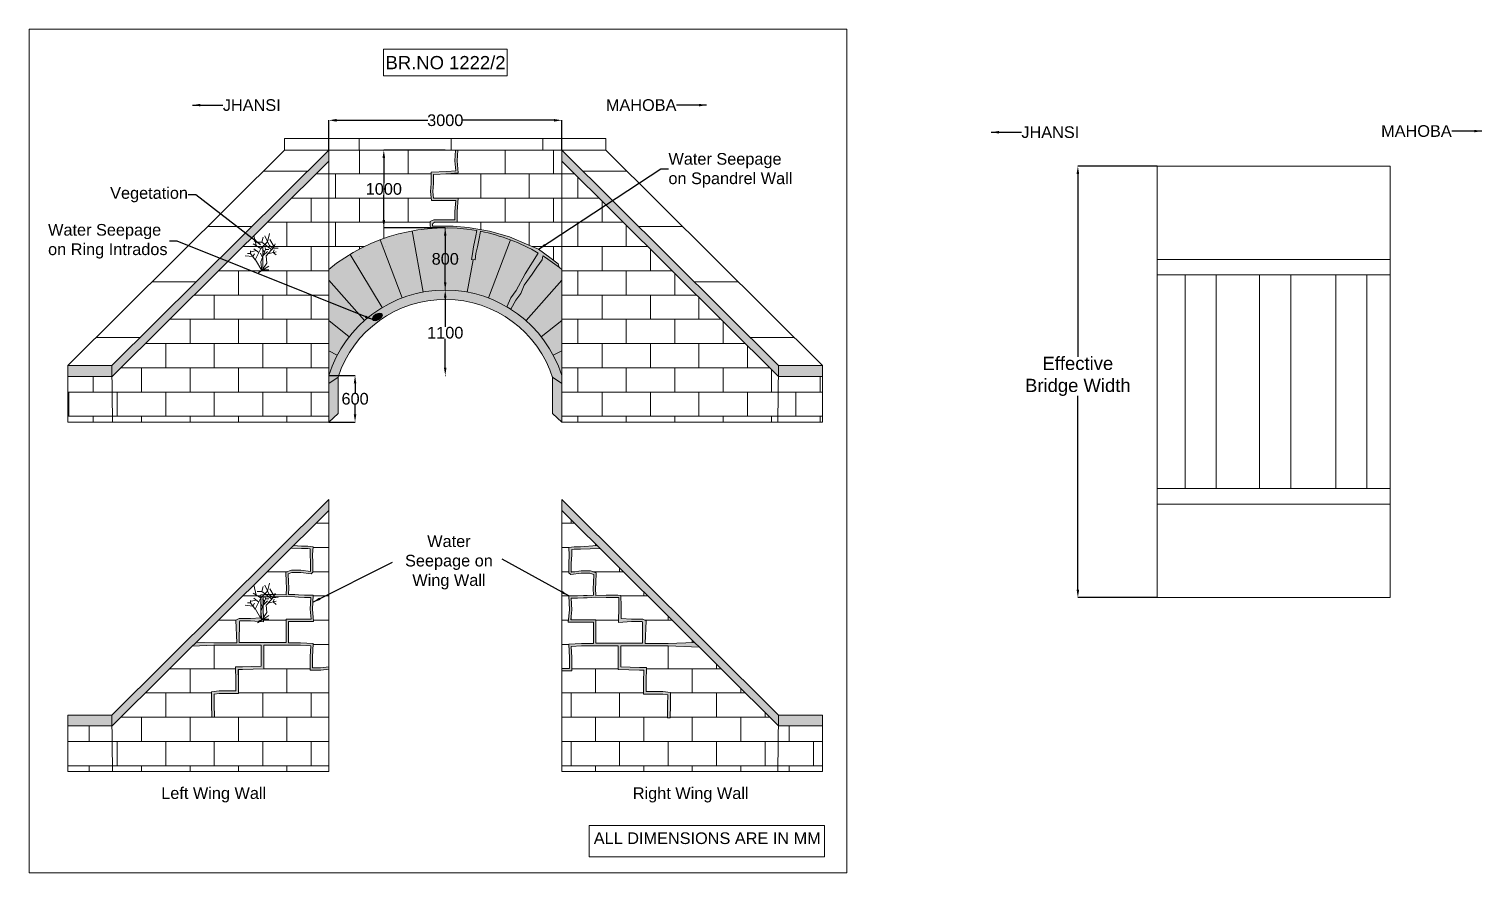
# Model space of a CAD drawing. Header units: millimetres. Extents: x -3349 to 29264, y -588 to 17964.
# Drawn here: x 10560 to 29264, y 6916 to 17775 of the extents above; entities that cross this region are included whole.
import ezdxf

# ---------------------------------------------------------------- set-up
doc = ezdxf.new("R2010")
doc.units = ezdxf.units.MM
doc.header["$MEASUREMENT"] = 0
doc.styles.get("Standard").update_dxf_attribs({"font": 'arial.ttf'})
doc.dimstyles.new('Copy of ISO-25', dxfattribs={"dimtxt": 150, "dimasz": 100, "dimexe": 1.25, "dimexo": 0.625, "dimtad": 0, "dimtih": 1, "dimtoh": 1, "dimdec": 0, "dimtxsty": 'Standard', "dimcen": 2.5, "dimadec": 0, "dimazin": 0, "dimtfac": 1, "dimtdec": 0, "dimtmove": 0, "dimatfit": 3, "dimfxl": 1, "dimarcsym": 0})
pattern_1 = [(0, (-6485.6, -1376.48), (0, 312), []), (90, (-6485.6, -1376.48), (-312, 312), [312, -312])]
pattern_2 = [(0, (8887.73, 3119.9), (0, 312), []), (90, (8887.73, 3119.9), (-312, 312), [312, -312])]

# ---------------------------------------------------------------- blocks, each defined once
blk = doc.blocks.new('*D1')
at = {"color": 0, "lineweight": -2, "transparency": 16777216}
for p, q in [((14418, 13317), (14758, 13317)), ((14757, 13217), (14757, 13094)), ((14757, 12817), (14757, 12939)), ((14418, 12717), (14758, 12717))]:
    blk.add_line(p, q, dxfattribs=at)
at = {"color": 0, "lineweight": 0, "transparency": 16777216}
for points in [[(14740, 13217), (14773, 13217), (14757, 13317)], [(14740, 12817), (14773, 12817), (14757, 12717)]]:
    blk.add_solid(points, dxfattribs=at)
at = {"layer": 'Defpoints', "color": 0, "lineweight": 0, "transparency": 16777216}
for p in [(14418, 13317), (14418, 12717), (14757, 12717)]:
    blk.add_point(p, dxfattribs=at)
at = {"color": 0, "lineweight": 0, "transparency": 16777216, "insert": (14757, 13017), "char_height": 150, "attachment_point": 5}
blk.add_mtext('600', dxfattribs=at)
blk = doc.blocks.new('*D2')
at = {"color": 0, "lineweight": -2, "transparency": 16777216}
for p, q in [((15917, 14417), (15916, 14417)), ((15918, 14317), (15918, 13944)), ((15918, 13417), (15918, 13789)), ((15918, 13317), (15919, 13317))]:
    blk.add_line(p, q, dxfattribs=at)
at = {"color": 0, "lineweight": 0, "transparency": 16777216}
for points in [[(15901, 14317), (15934, 14317), (15918, 14417)], [(15901, 13417), (15934, 13417), (15918, 13317)]]:
    blk.add_solid(points, dxfattribs=at)
at = {"layer": 'Defpoints', "color": 0, "lineweight": 0, "transparency": 16777216}
for p in [(15918, 14417), (15918, 13317), (15918, 13317)]:
    blk.add_point(p, dxfattribs=at)
at = {"color": 0, "lineweight": 0, "transparency": 16777216, "insert": (15918, 13867), "char_height": 150, "attachment_point": 5}
blk.add_mtext('1100', dxfattribs=at)
blk = doc.blocks.new('*D3')
at = {"color": 0, "lineweight": -2, "transparency": 16777216}
for p, q in [((15918, 15217), (15919, 15217)), ((15918, 15117), (15918, 14894)), ((15918, 14517), (15918, 14739)), ((15918, 14417), (15919, 14417))]:
    blk.add_line(p, q, dxfattribs=at)
at = {"color": 0, "lineweight": 0, "transparency": 16777216}
for points in [[(15901, 15117), (15934, 15117), (15918, 15217)], [(15901, 14517), (15934, 14517), (15918, 14417)]]:
    blk.add_solid(points, dxfattribs=at)
at = {"layer": 'Defpoints', "color": 0, "lineweight": 0, "transparency": 16777216}
for p in [(15918, 15217), (15918, 15217), (15918, 14417)]:
    blk.add_point(p, dxfattribs=at)
at = {"color": 0, "lineweight": 0, "transparency": 16777216, "insert": (15918, 14817), "char_height": 150, "attachment_point": 5}
blk.add_mtext('800', dxfattribs=at)
blk = doc.blocks.new('*D4')
at = {"color": 0, "lineweight": -2, "transparency": 16777216}
for p, q in [((15917, 16217), (15126, 16217)), ((15127, 16117), (15127, 15794)), ((15127, 15317), (15127, 15639)), ((15917, 15217), (15126, 15217))]:
    blk.add_line(p, q, dxfattribs=at)
at = {"color": 0, "lineweight": 0, "transparency": 16777216}
for points in [[(15110, 16117), (15143, 16117), (15127, 16217)], [(15110, 15317), (15143, 15317), (15127, 15217)]]:
    blk.add_solid(points, dxfattribs=at)
at = {"layer": 'Defpoints', "color": 0, "lineweight": 0, "transparency": 16777216}
for p in [(15127, 16217), (15918, 16217), (15918, 15217)]:
    blk.add_point(p, dxfattribs=at)
at = {"color": 0, "lineweight": 0, "transparency": 16777216, "insert": (15127, 15717), "char_height": 150, "attachment_point": 5}
blk.add_mtext('1000', dxfattribs=at)
blk = doc.blocks.new('*D5')
at = {"color": 0, "lineweight": -2, "transparency": 16777216}
for p, q in [((14418, 16217), (14418, 16602)), ((14518, 16601), (15693, 16601)), ((17318, 16601), (16142, 16601)), ((17418, 16217), (17418, 16602))]:
    blk.add_line(p, q, dxfattribs=at)
at = {"color": 0, "lineweight": 0, "transparency": 16777216}
for points in [[(14518, 16618), (14518, 16584), (14418, 16601)], [(17318, 16618), (17318, 16584), (17418, 16601)]]:
    blk.add_solid(points, dxfattribs=at)
at = {"layer": 'Defpoints', "color": 0, "lineweight": 0, "transparency": 16777216}
for p in [(17418, 16601), (14418, 16217), (17418, 16217)]:
    blk.add_point(p, dxfattribs=at)
at = {"color": 0, "lineweight": 0, "transparency": 16777216, "insert": (15918, 16601), "char_height": 150, "attachment_point": 5}
blk.add_mtext('3000', dxfattribs=at)
blk = doc.blocks.new('*D11')
at = {"color": 0, "lineweight": -2, "transparency": 16777216}
for p, q in [((25083, 16011), (24061, 16011)), ((24062, 15911), (24062, 13556)), ((24062, 10561), (24062, 13055)), ((25083, 10461), (24061, 10461))]:
    blk.add_line(p, q, dxfattribs=at)
at = {"color": 0, "lineweight": 0, "transparency": 16777216}
for points in [[(24046, 15911), (24079, 15911), (24062, 16011)], [(24046, 10561), (24079, 10561), (24062, 10461)]]:
    blk.add_solid(points, dxfattribs=at)
at = {"layer": 'Defpoints', "color": 0, "lineweight": 0, "transparency": 16777216}
for p in [(25084, 16011), (24062, 10461), (25084, 10461)]:
    blk.add_point(p, dxfattribs=at)
at = {"color": 0, "lineweight": 0, "transparency": 16777216, "insert": (24062, 13306), "char_height": 150, "attachment_point": 5}
blk.add_mtext('{\\H1.13333x;Effective\\PBridge Width }', dxfattribs=at)

msp = doc.modelspace()

# ---------------------------------------------------------------- hatches: boundary and pattern name
at = {"lineweight": 0, "true_color": 0x3c3d33}
h = msp.add_hatch(dxfattribs=at)
h.set_pattern_fill('AR-B816', color=250, scale=74)
h.set_pattern_definition([(0, (8887.7, 3119.9), (0, 592), []), (90, (8887.7, 3119.9), (-592, 592), [592, -592])])
h.paths.add_polyline_path([(17985.3, 16366.6), (13850.1, 16366.6), (13850.1, 16216.6), (17985.3, 16216.6)])
at = {"lineweight": 0, "true_color": 0x939598}
h = msp.add_hatch(color=252, dxfattribs=at)
h.dxf.hatch_style = 1
h.paths.add_polyline_path([(14417.7, 16075.6), (14417.7, 16216.6), (11626.4, 13444.1), (11627.9, 13304.7)])
h.paths.add_polyline_path([(11626.4, 13444.1), (11058.8, 13444.1), (11058.8, 13304.7), (11627.9, 13304.7)])
h.paths.add_polyline_path([(17417.7, 16216.6), (17417.7, 16075.6), (20207.4, 13304.7), (20209, 13444.1)])
h.paths.add_polyline_path([(20776.6, 13444.1), (20209, 13444.1), (20207.4, 13304.7), (20776.6, 13304.7)])
h.paths.add_polyline_path([(14527.1, 13578.6), (14417.7, 13636.4), (14417.7, 13316.6, -0.0452271)])
h.paths.add_polyline_path([(14681.9, 13816.6), (14417.7, 14024.6), (14417.7, 13636.4), (14527.1, 13578.6, -0.0452271)])
h.paths.add_polyline_path([(14417.7, 14543.3), (14417.7, 14024.6), (14681.9, 13816.6, -0.0452271), (14876.9, 14023)])
h.paths.add_polyline_path([(14693, 14876.1, 0.035518), (14417.7, 14682.3), (14417.7, 14543.3), (14876.9, 14023, -0.0452271), (15105.9, 14190.9)])
h.paths.add_polyline_path([(15078.3, 15063.2, 0.0452271), (14693, 14876.1), (15105.9, 14190.9, -0.0452271), (15361.3, 14314.9)])
h.paths.add_polyline_path([(15491.1, 15177.9, 0.0452271), (15078.3, 15063.2), (15361.3, 14314.9, -0.0452271), (15634.9, 14390.9)])
h.paths.add_polyline_path([(15917.7, 15216.6, 0.0452271), (15491.1, 15177.9), (15634.9, 14390.9, -0.0452271), (15917.7, 14416.6)])
h.paths.add_polyline_path([(17417.7, 14024.6), (17417.7, 14543.3), (16958.4, 14023, -0.0452271), (17153.5, 13816.6)])
h.paths.add_polyline_path([(17417.7, 14024.6), (17153.5, 13816.6, -0.0452271), (17308.2, 13578.6), (17417.7, 13636.4)])
h.paths.add_polyline_path([(17417.7, 13636.4), (17308.2, 13578.6, -0.0452271), (17417.7, 13316.6)])
edge = h.paths.add_edge_path()
edge.add_line((17175.9, 14855.5), (17165, 14805.2))
edge.add_line((17165, 14805.2), (16935.7, 14477.5))
edge.add_line((16935.7, 14477.5), (16890.6, 14372.2))
edge.add_line((16890.6, 14372.2), (16826, 14284.7))
edge.add_line((16826, 14284.7), (16761.7, 14170.9))
edge.add_arc((15917.7, 12843.8), 1572.7, 48.56704, 57.54417, ccw=False)
edge.add_line((16958.4, 14023), (17417.7, 14543.3))
edge.add_line((17417.7, 14543.3), (17417.7, 14682.3))
edge.add_arc((15917.7, 12843.8), 2372.7, 50.78857, 57.97489)
edge = h.paths.add_edge_path()
edge.add_line((16712.1, 14201.2), (16760.5, 14315.3))
edge.add_line((16760.5, 14315.3), (16829.4, 14412.1))
edge.add_line((16829.4, 14412.1), (16947.6, 14623.4))
edge.add_line((16947.6, 14623.4), (17114.2, 14892.8))
edge.add_arc((15917.7, 12843.8), 2372.7, 59.71501, 69.28352)
edge.add_line((16757, 15063.2), (16474, 14314.9))
edge.add_arc((15917.7, 12843.8), 1572.7, 59.65874, 69.28352, ccw=False)
edge = h.paths.add_edge_path()
edge.add_line((16276.6, 14807.6), (16257.4, 14810.2))
edge.add_line((16257.4, 14810.2), (16280, 14974.9))
edge.add_line((16280, 14974.9), (16313.2, 15113.8))
edge.add_line((16313.2, 15113.8), (16324.2, 15181.5))
edge.add_arc((15917.7, 12843.8), 2372.7, 80.13399, 90)
edge.add_line((15917.7, 15216.6), (15917.7, 14416.6))
edge.add_arc((15917.7, 12843.8), 1572.7, 79.64176, 90, ccw=False)
edge.add_line((16200.5, 14390.9), (16276.6, 14807.6))
edge = h.paths.add_edge_path()
edge.add_line((16372.6, 15172.5), (16367.9, 15148.5))
edge.add_line((16367.9, 15148.5), (16333.5, 14974.2))
edge.add_line((16333.5, 14974.2), (16312.6, 14885.3))
edge.add_line((16312.6, 14885.3), (16301.5, 14804.2))
edge.add_line((16301.5, 14804.2), (16276.6, 14807.6))
edge.add_line((16276.6, 14807.6), (16200.5, 14390.9))
edge.add_arc((15917.7, 12843.8), 1572.7, 69.28352, 79.64176, ccw=False)
edge.add_line((16474, 14314.9), (16757, 15063.2))
edge.add_arc((15917.7, 12843.8), 2372.7, 69.28352, 78.94655)
at = {"lineweight": 0, "true_color": 0x3c3d33}
h = msp.add_hatch(dxfattribs=at)
h.set_pattern_fill('ANSI31', color=250, scale=5700, angle=135)
h.set_pattern_definition([(180, (8887.7, 3119.9), (-6e-14, -712.5), [])])
h.paths.add_polyline_path([(14417.7, 16216.6), (13850.1, 16216.6), (11058.8, 13444.1), (11626.4, 13444.1)])
h.paths.add_polyline_path([(17985.3, 16216.6), (17417.7, 16216.6), (20209, 13444.1), (20776.6, 13444.1)])
h = msp.add_hatch(dxfattribs=at)
h.set_pattern_fill('AR-B816', color=250, scale=39)
h.set_pattern_definition(pattern_2)
h.paths.add_polyline_path([(14417.7, 16075.6), (11627.9, 13304.7), (11634.6, 12716.6), (14417.7, 12716.6), (14417.7, 13316.6)])
h.paths.add_polyline_path([(17417.7, 13316.6), (17417.7, 12716.6), (20200.7, 12716.6), (20207.4, 13304.7), (17417.7, 16075.6)])
edge = h.paths.add_edge_path()
edge.add_line((15728.1, 15209), (15723.5, 15261.5))
edge.add_line((15723.5, 15261.5), (15723.5, 15299.9))
edge.add_line((15723.5, 15299.9), (15771.7, 15321.1))
edge.add_line((15771.7, 15321.1), (16043.1, 15321.1))
edge.add_line((16043.1, 15321.1), (16043.1, 15427.3))
edge.add_line((16043.1, 15427.3), (16052.7, 15570.6))
edge.add_line((16052.7, 15570.6), (15739.8, 15570.5))
edge.add_line((15739.8, 15570.5), (15728.7, 15685.2))
edge.add_line((15728.7, 15685.2), (15737.3, 15787.3))
edge.add_line((15737.3, 15787.3), (15736.9, 15931.7))
edge.add_line((15736.9, 15931.7), (15940.4, 15942.9))
edge.add_line((15940.4, 15942.9), (16053.5, 15952.5))
edge.add_line((16053.5, 15952.5), (16042.5, 16079.9))
edge.add_line((16042.5, 16079.9), (16051.9, 16216.6))
edge.add_line((16051.9, 16216.6), (14417.7, 16216.6))
edge.add_line((14417.7, 16216.6), (14417.7, 14682.3))
edge.add_arc((15917.7, 12843.8), 2372.7, 94.58226, 129.21143, ccw=False)
edge = h.paths.add_edge_path()
edge.add_line((17371.6, 14755.4), (17384.8, 14708.6))
edge.add_arc((15917.7, 12843.8), 2372.7, 50.78857, 51.80683, ccw=False)
edge.add_line((17417.7, 14682.3), (17417.7, 16216.6))
edge.add_line((17417.7, 16216.6), (16081.9, 16216.6))
edge.add_line((16081.9, 16216.6), (16072.5, 16080.2))
edge.add_line((16072.5, 16080.2), (16086, 15925.2))
edge.add_line((16086, 15925.2), (15942.5, 15913))
edge.add_line((15942.5, 15913), (15767, 15903.3))
edge.add_line((15767, 15903.3), (15767.3, 15786))
edge.add_line((15767.3, 15786), (15758.8, 15685.4))
edge.add_line((15758.8, 15685.4), (15767, 15600.6))
edge.add_line((15767, 15600.6), (16084.8, 15600.6))
edge.add_line((16084.8, 15600.6), (16073.1, 15426.3))
edge.add_line((16073.1, 15426.3), (16073.1, 15291.1))
edge.add_line((16073.1, 15291.1), (15778, 15291.1))
edge.add_line((15778, 15291.1), (15757.3, 15271.6))
edge.add_line((15757.3, 15271.6), (15753.5, 15262.8))
edge.add_line((15753.5, 15262.8), (15755.7, 15237.4))
edge.add_line((15755.7, 15237.4), (16021, 15237.4))
edge.add_line((16021, 15237.4), (16212.1, 15222))
edge.add_line((16212.1, 15222), (16487.6, 15176))
edge.add_line((16487.6, 15176), (16745.6, 15102.2))
edge.add_line((16745.6, 15102.2), (17120.3, 14941.3))
edge.add_line((17120.3, 14941.3), (17264.1, 14836.3))
edge.add_line((17264.1, 14836.3), (17371.6, 14755.4))
at = {"lineweight": 0, "true_color": 0x105689}
h = msp.add_hatch(color=146, dxfattribs=at)
h.dxf.hatch_style = 1
h.paths.add_polyline_path([(16084.8, 15600.6), (15878.1, 15600.6), (15767, 15600.6), (15758.8, 15685.4), (15767.3, 15786), (15767, 15903.3), (15942.5, 15913), (16086, 15925.2), (16072.5, 16080.2), (16081.9, 16216.6), (16051.9, 16216.6), (16042.5, 16079.9), (16053.5, 15952.5), (15940.4, 15942.9), (15736.9, 15931.7), (15737.3, 15787.3), (15728.7, 15685.2), (15739.8, 15570.5), (15878.1, 15570.6), (16052.7, 15570.6), (16043.1, 15427.3), (16043.1, 15321.1), (15771.7, 15321.1), (15723.5, 15299.9), (15723.5, 15261.5), (15728.1, 15209, -0.0631261), (16324.2, 15181.5), (16313.2, 15113.8), (16280, 14974.9), (16267.2, 14881.7), (16257.4, 14810.2), (16301.5, 14804.2), (16312.6, 14885.3), (16333.5, 14974.2), (16354, 15078.3), (16367.9, 15148.5), (16372.6, 15172.5, -0.0841109), (17114.2, 14892.8), (16947.6, 14623.4), (16829.4, 14412.1), (16760.5, 14315.3), (16712.1, 14201.2, -0.0092268), (16761.7, 14170.9), (16826, 14284.7), (16890.6, 14372.2), (16935.7, 14477.5), (17037.5, 14623.1), (17098.8, 14710.6), (17165, 14805.2), (17175.9, 14855.5, -0.0269197), (17384.8, 14708.6), (17371.6, 14755.4), (17264.1, 14836.3), (17120.3, 14941.3), (16964.6, 15008.2), (16745.6, 15102.2), (16487.6, 15176), (16212.1, 15222), (16021, 15237.4), (15755.7, 15237.4), (15753.5, 15262.8), (15757.3, 15271.6), (15778, 15291.1), (16073.1, 15291.1), (16073.1, 15426.3)])
at = {"lineweight": 0, "true_color": 0x000000}
h = msp.add_hatch(color=18, dxfattribs=at)
h.dxf.hatch_style = 1
h.paths.add_polyline_path([(17297.7, 13297.7), (17417.7, 13216.3), (17417.7, 13316.6, 0.7333333), (14417.7, 13316.6), (14417.7, 13216.3), (14537.7, 13297.7, -0.7237948)])
at = {"lineweight": 0, "true_color": 0xadddf7}
h = msp.add_hatch(color=141, dxfattribs=at)
h.dxf.hatch_style = 1
edge = h.paths.add_edge_path()
edge.add_ellipse((15044.5, 14070.9), major_axis=(-61.7, -35), ratio=0.5406596, start_angle=0, end_angle=360)
at = {"lineweight": 0, "true_color": 0x3c3d33}
h = msp.add_hatch(dxfattribs=at)
h.set_pattern_fill('AR-B816', color=250, scale=39)
h.set_pattern_definition(pattern_2)
h.paths.add_polyline_path([(11627.9, 13304.7), (11058.8, 13304.7), (11058.8, 12716.6), (11634.6, 12716.6)])
h.paths.add_polyline_path([(20776.6, 13304.7), (20207.4, 13304.7), (20200.7, 12716.6), (20776.6, 12716.6)])
at = {"lineweight": 0}
h = msp.add_hatch(color=256, dxfattribs=at)
h.dxf.hatch_style = 1
h.set_gradient(color1=(147, 149, 152), color2=(0, 0, 0), name='INVSPHERICAL')
h.paths.add_polyline_path([(14537.7, 13297.7), (14417.7, 13216.3), (14417.7, 12716.6), (14537.7, 12826.7)])
h = msp.add_hatch(color=256, dxfattribs=at)
h.dxf.hatch_style = 1
h.set_gradient(color1=(147, 149, 152), color2=(0, 0, 0), name='INVSPHERICAL')
h.paths.add_polyline_path([(17417.7, 13216.3), (17297.7, 13297.7), (17297.7, 12826.7), (17417.7, 12716.6)])
at = {"lineweight": 0, "true_color": 0x939598}
h = msp.add_hatch(color=252, dxfattribs=at)
h.dxf.hatch_style = 1
h.paths.add_polyline_path([(11626.4, 8947.7), (11058.8, 8947.7), (11058.8, 8808.4), (11627.9, 8808.4)])
h.paths.add_polyline_path([(14417.7, 11579.2), (14417.7, 11720.2), (11626.4, 8947.7), (11627.9, 8808.4)])
h = msp.add_hatch(color=252, dxfattribs=at)
h.dxf.hatch_style = 1
h.paths.add_polyline_path([(17417.7, 11720.2), (17417.7, 11579.2), (20207.4, 8808.4), (20209, 8947.7)])
h.paths.add_polyline_path([(20776.6, 8947.7), (20209, 8947.7), (20207.4, 8808.4), (20776.6, 8808.4)])
at = {"lineweight": 0, "true_color": 0x3c3d33}
h = msp.add_hatch(dxfattribs=at)
h.set_pattern_fill('AR-B816', color=250, scale=39)
h.set_pattern_definition([(0, (8887.73, -1376.48), (0, 312), []), (90, (8887.73, -1376.48), (-312, 312), [312, -312])])
h.paths.add_polyline_path([(14312.3, 9553.8), (14417.7, 9569.3), (14417.7, 11579.2), (13965, 11129.7), (14069.1, 11121.3), (14150.3, 11121.3), (14217.1, 11114.3), (14210.7, 11015.3), (14215.1, 10907.8), (14215.1, 10787.7), (14193.4, 10763.3), (14057.8, 10781.3), (13944.8, 10781.3), (13896.9, 10764.2), (13904.2, 10584.1), (13899.9, 10501.1), (14106.8, 10490.5), (14218.3, 10490.5), (14209.1, 10309.8), (14223.7, 10153), (13899, 10153), (13898.8, 9876.8), (14055.8, 9876.8), (14217.8, 9867.6), (14209.2, 9694.7), (14207.6, 9553.8)])
h.paths.add_polyline_path([(12711.7, 9884.8), (12940.3, 9876.4), (13235.5, 9876.4), (13223.4, 10168.3), (13265.2, 10192), (13408.7, 10192), (13543.8, 10200.4), (13543.8, 10358.7), (13545.7, 10493.6), (13585, 10499.2), (13736.6, 10499.2), (13869.6, 10496.2), (13874.1, 10584.3), (13866, 10785), (13939.6, 10811.3), (14059.8, 10811.3), (14181.6, 10795.1), (14185.1, 10799.1), (14185.1, 10907.2), (14180.6, 11018.2), (14179.6, 11086.2), (14150.3, 11091.3), (14067.9, 11091.3), (13931.8, 11096.7)])
h.paths.add_polyline_path([(13266.8, 9882.2), (13868.8, 9881.9), (13869, 10183), (14190.8, 10183), (14179.1, 10309.2), (14186.7, 10460.5), (14106, 10460.5), (13868.4, 10472.7), (13868.4, 10472.7), (13736.3, 10469.2), (13587.1, 10469.2), (13575.3, 10467.6), (13573.8, 10358.5), (13577.4, 10147.6), (13409.7, 10162), (13273.1, 10162), (13267, 10151.2)])
h.paths.add_polyline_path([(13581.5, 9847), (13581.5, 9542.4), (13309.5, 9534.6), (13252.9, 9534.6), (13257.9, 9388.6), (13255.3, 9223.9), (13008.5, 9223.9), (12943.7, 9215.4), (12946.6, 8920.1), (12911.7, 8920.1), (12908.4, 9246.1), (13006.2, 9258.9), (13220.9, 9258.9), (13222.9, 9388.2), (13216.7, 9569.6), (13309, 9569.6), (13546.5, 9576.5), (13546.5, 9847.1), (13266.8, 9847.2), (13266.8, 9846.4), (12939.7, 9846.4), (12662.5, 9835.9), (11627.9, 8808.4), (11634.6, 8220.2), (14417.7, 8220.2), (14417.7, 9539), (14314.5, 9523.8), (14177.2, 9523.8), (14179.2, 9695.6), (14186.4, 9839.4), (14054.9, 9846.8), (13868.8, 9846.8), (13868.8, 9846.9)])
h = msp.add_hatch(dxfattribs=at)
h.set_pattern_fill('AR-B816', color=250, scale=39)
h.set_pattern_definition(pattern_1)
h.paths.add_polyline_path([(17417.7, 8220.2), (20200.7, 8220.2), (20207.4, 8808.4), (19186.4, 9822.4), (18786.3, 9837.6), (18648.6, 9837.6), (18459.2, 9837.6), (18179.5, 9838.2), (18179.5, 9648.1), (18179.5, 9567.6), (18417.1, 9560.7), (18509.3, 9560.7), (18503.2, 9379.4), (18505.2, 9250), (18719.9, 9250), (18817.7, 9237.2), (18816.1, 9077.3), (18814.4, 8911.2), (18779.4, 8911.2), (18781.1, 9077.7), (18782.4, 9206.6), (18717.6, 9215), (18470.7, 9215), (18468.2, 9379.7), (18473.1, 9525.7), (18416.6, 9525.7), (18144.5, 9533.6), (18144.5, 9648.1), (18144.5, 9838.2), (17857.2, 9838), (17857.2, 9837.9), (17671.1, 9837.9), (17539.7, 9830.5), (17546.9, 9686.7), (17548.8, 9515), (17417.7, 9515)])
h.paths.add_polyline_path([(17670.3, 9867.9), (17827.2, 9867.9), (17827.1, 9985.8), (17827.1, 10144.2), (17676.5, 10144.2), (17502.3, 10144.2), (17516.9, 10301), (17507.8, 10481.6), (17619.3, 10481.6), (17697.4, 10485.7), (17744.6, 10488.1), (17826.2, 10492.3), (17821.9, 10575.3), (17825, 10652.3), (17829.2, 10755.3), (17781.2, 10772.5), (17668.3, 10772.5), (17532.7, 10754.4), (17511, 10778.8), (17511, 10824.9), (17511, 10899), (17515.3, 11006.4), (17509, 11105.4), (17575.8, 11112.4), (17657, 11112.4), (17870.3, 11129.7), (17417.7, 11579.2), (17417.7, 9545), (17518.5, 9545), (17516.9, 9685.8), (17508.2, 9858.8)])
h.paths.add_polyline_path([(18490.5, 9867.6), (18648.6, 9867.6), (18785.8, 9867.6), (19128.3, 9880.2), (17907.9, 11092.3), (17658.2, 11082.4), (17575.8, 11082.4), (17546.5, 11077.4), (17545.4, 11009.3), (17541, 10898.4), (17541, 10824.9), (17541, 10790.2), (17544.5, 10786.3), (17666.3, 10802.5), (17786.5, 10802.5), (17860, 10776.1), (17855, 10651.1), (17851.9, 10575.5), (17856.5, 10487.3), (17989.4, 10490.4), (18141.1, 10490.4), (18180.3, 10484.8), (18182.2, 10349.9), (18182.2, 10191.5), (18317.3, 10183.2), (18460.8, 10183.2), (18502.6, 10159.4)])
h.paths.add_polyline_path([(18148.7, 10138.8), (18152.2, 10349.7), (18150.7, 10458.7), (18138.9, 10460.4), (17989.8, 10460.4), (17856.8, 10463.8), (17746.1, 10458.1), (17699, 10455.7), (17620, 10451.6), (17539.3, 10451.6), (17547, 10300.3), (17535.3, 10174.2), (17676.5, 10174.2), (17857, 10174.2), (17857.1, 9985.8), (17857.2, 9873), (18459.2, 9873.4), (18459.1, 10142.4), (18452.9, 10153.2), (18316.4, 10153.2)])
at = {"lineweight": 0, "true_color": 0x105689}
h = msp.add_hatch(color=146, dxfattribs=at)
h.dxf.hatch_style = 1
h.paths.add_polyline_path([(13235.5, 9876.4), (13077.4, 9876.4), (12940.3, 9876.4), (12711.7, 9884.8), (12662.5, 9835.9), (12939.7, 9846.4), (13077.4, 9846.4), (13266.8, 9846.4), (13546.5, 9847.1), (13546.5, 9656.9), (13546.5, 9576.5), (13309, 9569.6), (13216.7, 9569.6), (13222.9, 9388.2), (13220.9, 9258.9), (13006.2, 9258.9), (12908.4, 9246.1), (12910, 9086.2), (12911.7, 8920.1), (12946.7, 8920.1), (12945, 9086.5), (12943.7, 9215.4), (13008.5, 9223.9), (13255.3, 9223.9), (13257.9, 9388.6), (13252.9, 9534.6), (13309.5, 9534.6), (13581.5, 9542.4), (13581.5, 9656.9), (13581.5, 9847), (13868.8, 9846.9), (14054.9, 9846.8), (14186.4, 9839.4), (14179.2, 9695.6), (14177.2, 9523.8), (14314.5, 9523.8), (14417.7, 9539), (14417.7, 9569.3), (14312.3, 9553.8), (14207.6, 9553.8), (14209.2, 9694.7), (14217.8, 9867.6), (14055.8, 9876.8), (13898.8, 9876.8), (13898.9, 9994.7), (13899, 10153), (14049.5, 10153), (14223.7, 10153), (14209.1, 10309.8), (14218.3, 10490.5), (14106.8, 10490.5), (14028.6, 10494.5), (13981.4, 10496.9), (13899.9, 10501.1), (13904.2, 10584.1), (13901.1, 10661.2), (13896.9, 10764.2), (13944.8, 10781.3), (14057.8, 10781.3), (14193.4, 10763.3), (14215.1, 10787.7), (14215.1, 10833.7), (14215.1, 10907.8), (14210.7, 11015.3), (14217.1, 11114.3), (14150.3, 11121.3), (14069.1, 11121.3), (13965, 11129.7), (13931.8, 11096.7), (14067.9, 11091.3), (14150.3, 11091.3), (14179.6, 11086.2), (14180.6, 11018.2), (14185.1, 10907.2), (14185.1, 10833.7), (14185.1, 10794.6), (14059.8, 10811.3), (13939.6, 10811.3), (13866, 10785), (13871.1, 10659.9), (13874.1, 10584.3), (13869.6, 10496.2), (13736.6, 10499.2), (13585, 10499.2), (13545.7, 10493.6), (13543.8, 10358.7), (13543.8, 10200.4), (13408.7, 10192), (13265.2, 10192), (13223.4, 10168.3)])
h.paths.add_polyline_path([(13266.8, 9882.2), (13267, 10151.2), (13273.1, 10162), (13409.7, 10162), (13577.4, 10147.6), (13573.8, 10358.5), (13575.3, 10467.6), (13587.1, 10469.2), (13736.3, 10469.2), (13869.2, 10472.7), (13979.9, 10467), (14027.1, 10464.6), (14106, 10460.5), (14186.7, 10460.5), (14179.1, 10309.2), (14190.8, 10183), (14049.5, 10183), (13869, 10183), (13868.9, 9994.7), (13868.8, 9881.9)], flags=16)
h = msp.add_hatch(color=146, dxfattribs=at)
h.dxf.hatch_style = 1
h.paths.add_polyline_path([(17658.2, 11082.4), (17907.9, 11092.3), (17870.3, 11129.7), (17657, 11112.4), (17575.8, 11112.4), (17509, 11105.4), (17515.3, 11006.4), (17511, 10899), (17511, 10824.9), (17511, 10778.8), (17532.7, 10754.4), (17668.3, 10772.5), (17781.2, 10772.5), (17829.2, 10755.3), (17825, 10652.3), (17821.9, 10575.3), (17826.2, 10492.3), (17744.6, 10488.1), (17697.4, 10485.7), (17619.3, 10481.6), (17507.8, 10481.6), (17516.9, 10301), (17502.3, 10144.2), (17676.5, 10144.2), (17827.1, 10144.2), (17827.1, 9985.8), (17827.2, 9867.9), (17670.3, 9867.9), (17508.2, 9858.8), (17516.9, 9685.8), (17518.5, 9545), (17417.7, 9545), (17417.7, 9515), (17548.8, 9515), (17546.9, 9686.7), (17539.7, 9830.5), (17671.1, 9837.9), (17857.2, 9837.9), (17857.2, 9838), (18144.5, 9838.2), (18144.5, 9648.1), (18144.5, 9533.6), (18416.6, 9525.7), (18473.1, 9525.7), (18468.2, 9379.7), (18470.7, 9215), (18717.6, 9215), (18782.4, 9206.6), (18781.1, 9077.7), (18779.4, 8911.2), (18814.4, 8911.2), (18816.1, 9077.3), (18817.7, 9237.2), (18719.9, 9250), (18505.2, 9250), (18503.2, 9379.4), (18509.3, 9560.7), (18417.1, 9560.7), (18179.5, 9567.6), (18179.5, 9648.1), (18179.5, 9838.2), (18459.2, 9837.6), (18648.6, 9837.6), (18786.3, 9837.6), (19186.4, 9822.4), (19128.3, 9880.2), (18785.8, 9867.6), (18648.6, 9867.6), (18490.5, 9867.6), (18502.6, 10159.4), (18460.8, 10183.2), (18317.3, 10183.2), (18182.2, 10191.5), (18182.2, 10349.9), (18180.3, 10484.8), (18141.1, 10490.4), (17989.4, 10490.4), (17856.5, 10487.3), (17851.9, 10575.5), (17855, 10651.1), (17860, 10776.1), (17786.5, 10802.5), (17666.3, 10802.5), (17544.5, 10786.3), (17541, 10790.2), (17541, 10824.9), (17541, 10898.4), (17545.4, 11009.3), (17546.5, 11077.4), (17575.8, 11082.4)])
h.paths.add_polyline_path([(17699, 10455.7), (17746.1, 10458.1), (17856.8, 10463.8), (17989.8, 10460.4), (18138.9, 10460.4), (18150.7, 10458.7), (18152.2, 10349.7), (18148.7, 10138.8), (18316.4, 10153.2), (18452.9, 10153.2), (18459.1, 10142.4), (18459.2, 9873.4), (17857.2, 9873), (17857.1, 9985.8), (17857, 10174.2), (17676.5, 10174.2), (17535.3, 10174.2), (17547, 10300.3), (17539.3, 10451.6), (17620, 10451.6)], flags=16)
at = {"lineweight": 0, "true_color": 0x3c3d33}
h = msp.add_hatch(dxfattribs=at)
h.set_pattern_fill('AR-B816', color=250, scale=39)
h.set_pattern_definition([(0, (-4891.2, -1376.48), (0, 312), []), (90, (-4891.2, -1376.48), (-312, 312), [312, -312])])
h.paths.add_polyline_path([(11627.9, 8808.4), (11058.8, 8808.4), (11058.8, 8220.2), (11634.6, 8220.2)])
h = msp.add_hatch(dxfattribs=at)
h.set_pattern_fill('AR-B816', color=250, scale=39)
h.set_pattern_definition(pattern_1)
h.paths.add_polyline_path([(20200.7, 8220.2), (20776.6, 8220.2), (20776.6, 8808.4), (20207.4, 8808.4)])

# ---------------------------------------------------------------- linework, layer by layer
at = {"lineweight": 0}
for p, q in [((17985.3, 16366.6), (13850.1, 16366.6)), ((13850.1, 16216.6), (13850.1, 16366.6)), ((17985.3, 16216.6), (17985.3, 16366.6)), ((13850.1, 16216.6), (11058.8, 13444.1)), ((14417.7, 16216.6), (11626.4, 13444.1)), ((17985.3, 16216.6), (13850.1, 16216.6)), ((14417.7, 13316.6), (14417.7, 16216.6)), ((17417.7, 13316.6), (17417.7, 16216.6)), ((17417.7, 16216.6), (20209, 13444.1)), ((17985.3, 16216.6), (20776.6, 13444.1)), ((14417.7, 16075.6), (11627.9, 13304.7)), ((17417.7, 16075.6), (20207.4, 13304.7)), ((25084.1, 16011.3), (25084.1, 10461.3)), ((25084.1, 16011.3), (28084.1, 16011.3)), ((28084.1, 10461.3), (28084.1, 16011.3)), ((15491.1, 15177.9), (15634.9, 14390.9)), ((15917.7, 15216.6), (15917.7, 14416.6)), ((15078.3, 15063.2), (15361.3, 14314.9)), ((16757, 15063.2), (16474, 14314.9)), ((14693, 14876.1), (15105.9, 14190.9)), ((16276.6, 14807.6), (16200.5, 14390.9)), ((14417.7, 14543.3), (14876.9, 14023)), ((17417.7, 14543.3), (16958.4, 14023)), ((14417.7, 14024.6), (14681.9, 13816.6)), ((17417.7, 14024.6), (17153.5, 13816.6)), ((14417.7, 13636.4), (14527.1, 13578.6)), ((17417.7, 13636.4), (17308.2, 13578.6)), ((11626.4, 13444.1), (11058.8, 13444.1)), ((11058.8, 13444.1), (11058.8, 12716.6)), ((11627.9, 13304.7), (11058.8, 13304.7)), ((11634.6, 12716.6), (11626.4, 13444.1)), ((14417.7, 13316.6), (14417.7, 12716.6)), ((14417.7, 13216.3), (14537.7, 13297.7)), ((14537.7, 13297.7), (14537.7, 12826.7)), ((17297.7, 13297.7), (17297.7, 12826.7)), ((17417.7, 13216.3), (17297.7, 13297.7)), ((17417.7, 13316.6), (17417.7, 12716.6)), ((20200.7, 12716.6), (20209, 13444.1)), ((20207.4, 13304.7), (20776.6, 13304.7)), ((20209, 13444.1), (20776.6, 13444.1)), ((20776.6, 13444.1), (20776.6, 12716.6)), ((14417.7, 12716.6), (14537.7, 12826.7)), ((17417.7, 12716.6), (17297.7, 12826.7)), ((14417.7, 12716.6), (11058.8, 12716.6)), ((17417.7, 12716.6), (20776.6, 12716.6)), ((14417.7, 11720.2), (11626.4, 8947.7)), ((14417.7, 8220.2), (14417.7, 11720.2)), ((14417.7, 8220.2), (14417.7, 11720.2)), ((17417.7, 8220.2), (17417.7, 11720.2)), ((17417.7, 11720.2), (20209, 8947.7)), ((14417.7, 11579.2), (11627.9, 8808.4)), ((17417.7, 11579.2), (20207.4, 8808.4)), ((25084.1, 10461.3), (28084.1, 10461.3)), ((11626.4, 8947.7), (11058.8, 8947.7)), ((11058.8, 8947.7), (11058.8, 8220.2)), ((11627.9, 8808.4), (11058.8, 8808.4)), ((11634.6, 8220.2), (11626.4, 8947.7)), ((12911.7, 8920.1), (12946.7, 8920.1)), ((18814.4, 8911.2), (18779.4, 8911.2)), ((20200.7, 8220.2), (20209, 8947.7)), ((20207.4, 8808.4), (20776.6, 8808.4)), ((20209, 8947.7), (20776.6, 8947.7)), ((20776.6, 8947.7), (20776.6, 8220.2)), ((14417.7, 8220.2), (11058.8, 8220.2)), ((17417.7, 8220.2), (20776.6, 8220.2))]:
    msp.add_line(p, q, dxfattribs=at)
at = {"color": 116, "lineweight": 0, "true_color": 0x136734}
for p, q in [((13541.8, 14952.3), (13444.6, 15010.6)), ((13482.4, 14987.9), (13455.3, 15119.7)), ((13681.6, 14938.5), (13554.7, 15033.8)), ((13654.6, 14987.2), (13597.3, 15114.2)), ((13610.3, 14857.9), (13711.2, 14967.2)), ((13699.3, 14954.3), (13653.7, 14990.1)), ((13713.5, 14973.6), (13660.2, 15067.1)), ((13711.2, 14967.2), (13726.9, 15011.9)), ((13440.5, 14846.4), (13340.8, 14858.2)), ((13408.7, 14887.2), (13370.7, 14887.2)), ((13408.7, 14887.2), (13408.7, 14920.2)), ((13472.3, 14805.7), (13408.7, 14887.2)), ((13485.9, 14923.6), (13418.7, 14909.2)), ((13440.5, 14846.4), (13461.7, 14883.2)), ((13516.1, 14898), (13455.7, 14949.1)), ((13564.4, 14833.6), (13539.7, 14889.2)), ((13544.5, 14779.5), (13603.6, 14940.1)), ((13554.8, 14666.2), (13544.5, 14779.5)), ((13590.1, 14903.3), (13566.6, 14939.1)), ((13574.1, 14859.8), (13629.6, 14912.2)), ((13603.6, 14940.1), (13598.6, 14963.1)), ((13603.6, 14940.1), (13644.6, 14940.1)), ((13633.6, 14883.2), (13742, 14910.4)), ((13699.3, 14954.3), (13768.3, 14956.7)), ((13700.7, 14900), (13716.9, 14934.2)), ((13700.7, 14900), (13740.1, 14867.8)), ((13541.8, 10455.9), (13444.6, 10514.3)), ((13482.4, 10491.6), (13455.3, 10623.4)), ((13681.6, 10442.1), (13554.7, 10537.4)), ((13654.6, 10490.8), (13597.3, 10617.8)), ((13699.3, 10457.9), (13653.7, 10493.7)), ((13713.5, 10477.2), (13660.2, 10570.8)), ((13711.2, 10470.8), (13726.9, 10515.5)), ((13440.5, 10350), (13340.8, 10361.8)), ((13408.7, 10390.8), (13370.7, 10390.8)), ((13408.7, 10390.8), (13408.7, 10423.8)), ((13472.3, 10309.3), (13408.7, 10390.8)), ((13485.9, 10427.2), (13418.7, 10412.8)), ((13440.5, 10350), (13461.7, 10386.8)), ((13516.1, 10401.6), (13455.7, 10452.7)), ((13564.4, 10337.2), (13539.7, 10392.8)), ((13544.5, 10283.1), (13603.6, 10443.8)), ((13590.1, 10406.9), (13566.6, 10442.8)), ((13574.1, 10363.4), (13629.6, 10415.8)), ((13603.6, 10443.8), (13598.6, 10466.7)), ((13603.6, 10443.8), (13644.6, 10443.8)), ((13610.3, 10361.5), (13711.2, 10470.8)), ((13633.6, 10386.8), (13742, 10414)), ((13699.3, 10457.9), (13768.3, 10460.4)), ((13700.7, 10403.6), (13716.9, 10437.8)), ((13700.7, 10403.6), (13740.1, 10371.4)), ((13554.8, 10169.8), (13544.5, 10283.1))]:
    msp.add_line(p, q, dxfattribs=at)
at = {"color": 244, "lineweight": 0, "true_color": 0x991b1e}
for p, q in [((25084.1, 14811.3), (28084.1, 14811.3)), ((25084.1, 14611.3), (28084.1, 14611.3)), ((25084.1, 11861.3), (28084.1, 11861.3)), ((25084.1, 11661.3), (28084.1, 11661.3))]:
    msp.add_line(p, q, dxfattribs=at)
at = {"color": 252, "lineweight": 0, "true_color": 0x939598}
for p, q in [((25442.7, 14611.3), (25442.7, 11861.3)), ((25842.7, 14611.3), (25842.7, 11861.3)), ((26402.2, 14611.3), (26402.2, 11861.3)), ((26802.2, 14611.3), (26802.2, 11861.3)), ((27383.4, 14611.3), (27383.4, 11861.3)), ((27783.4, 14611.3), (27783.4, 11861.3))]:
    msp.add_line(p, q, dxfattribs=at)
at = {"lineweight": 0}
for points in [[(21087.6, 17775), (10559.8, 17775), (10559.8, 6916.2), (21087.6, 6916.2)], [(15121.2, 17518.5), (16714.1, 17518.5), (16714.1, 17172.7), (15121.2, 17172.7)], [(16074.6, 17325.8), (16074.6, 17325.8)], [(17770.2, 7526.5), (20800.9, 7526.5), (20800.9, 7121.8), (17770.2, 7121.8)]]:
    msp.add_lwpolyline(points, close=True, dxfattribs=at)
for points in [[(16051.9, 16216.6), (16042.5, 16079.9), (16053.5, 15952.5), (15940.4, 15942.9), (15736.9, 15931.7), (15737.3, 15787.3), (15728.7, 15685.2), (15739.8, 15570.5), (15878.1, 15570.6), (16052.7, 15570.6), (16043.1, 15427.3), (16043.1, 15321.1), (15771.7, 15321.1), (15723.5, 15299.9), (15723.5, 15261.5), (15728.1, 15209.4)], [(16081.9, 16216.6), (16072.5, 16080.2), (16086, 15925.2), (15942.5, 15913), (15767, 15903.3), (15767.3, 15786), (15758.8, 15685.4), (15767, 15600.6), (15878.1, 15600.6), (16084.8, 15600.6), (16073.1, 15426.3), (16073.1, 15291.1), (15778, 15291.1), (15757.3, 15271.6), (15753.5, 15262.8), (15755.7, 15237.4)], [(15755.7, 15237.4), (16021, 15237.4), (16212.1, 15222), (16487.6, 15176), (16745.6, 15102.2), (16964.6, 15008.2), (17120.3, 14941.3), (17264.1, 14836.3), (17371.6, 14755.4), (17384.8, 14708.6)], [(16324.2, 15181.5), (16313.2, 15113.8), (16280, 14974.9), (16267.2, 14881.7), (16257.4, 14810.2), (16301.5, 14804.2), (16312.6, 14885.3), (16333.5, 14974.2), (16354, 15078.3), (16367.9, 15148.5), (16372.6, 15172.5)], [(17114.2, 14892.8), (16947.6, 14623.4), (16829.4, 14412.1), (16760.5, 14315.3), (16712.1, 14201.2), (16761.7, 14170.9), (16826, 14284.7), (16890.6, 14372.2), (16935.7, 14477.5), (17037.5, 14623.1), (17098.8, 14710.6), (17165, 14805.2), (17175.9, 14855.5)], [(13931.8, 11096.7), (14067.9, 11091.3), (14150.3, 11091.3), (14179.6, 11086.2), (14180.6, 11018.2), (14185.1, 10907.2), (14185.1, 10833.7), (14185.1, 10799.1), (14181.6, 10795.1), (14059.8, 10811.3), (13939.6, 10811.3), (13866, 10785), (13871.1, 10659.9), (13874.1, 10584.3), (13869.6, 10496.2)], [(13965, 11129.7), (14069.1, 11121.3), (14150.3, 11121.3), (14217.1, 11114.3), (14210.7, 11015.3), (14215.1, 10907.8), (14215.1, 10833.7), (14215.1, 10787.7), (14193.4, 10763.3), (14057.8, 10781.3), (13944.8, 10781.3), (13896.9, 10764.2), (13901.1, 10661.2), (13904.2, 10584.1), (13899.9, 10501.1), (13981.4, 10496.9), (14028.6, 10494.5), (14106.8, 10490.5), (14218.3, 10490.5), (14209.1, 10309.8), (14223.7, 10153), (14049.5, 10153), (13899, 10153), (13898.9, 9994.7), (13898.8, 9876.8), (14055.8, 9876.8), (14217.8, 9867.6), (14209.2, 9694.7), (14207.6, 9553.8), (14312.3, 9553.8), (14417.7, 9569.3)], [(17870.3, 11129.7), (17657, 11112.4), (17575.8, 11112.4), (17509, 11105.4), (17515.3, 11006.4), (17511, 10899), (17511, 10824.9), (17511, 10778.8), (17532.7, 10754.4), (17668.3, 10772.5), (17781.2, 10772.5), (17829.2, 10755.3), (17825, 10652.3), (17821.9, 10575.3), (17826.2, 10492.3), (17744.6, 10488.1), (17697.4, 10485.7), (17619.3, 10481.6), (17507.8, 10481.6), (17516.9, 10301), (17502.3, 10144.2), (17676.5, 10144.2), (17827.1, 10144.2), (17827.1, 9985.8), (17827.2, 9867.9), (17670.3, 9867.9), (17508.2, 9858.8), (17516.9, 9685.8), (17518.5, 9545), (17417.7, 9545)], [(17907.9, 11092.3), (17658.2, 11082.4), (17575.8, 11082.4), (17546.5, 11077.4), (17545.4, 11009.3), (17541, 10898.4), (17541, 10824.9), (17541, 10790.2), (17544.5, 10786.3), (17666.3, 10802.5), (17786.5, 10802.5), (17860, 10776.1), (17855, 10651.1), (17851.9, 10575.5), (17856.5, 10487.3)], [(13869.6, 10496.2), (13736.6, 10499.2), (13585, 10499.2), (13545.7, 10493.6), (13543.8, 10358.7), (13543.8, 10200.4), (13408.7, 10192), (13265.2, 10192), (13223.4, 10168.3), (13235.5, 9876.4), (13077.4, 9876.4), (12940.3, 9876.4), (12711.7, 9884.8)], [(17856.5, 10487.3), (17989.4, 10490.4), (18141.1, 10490.4), (18180.3, 10484.8), (18182.2, 10349.9), (18182.2, 10191.5), (18317.3, 10183.2), (18460.8, 10183.2), (18502.6, 10159.4), (18490.5, 9867.6), (18648.6, 9867.6), (18785.8, 9867.6), (19128.3, 9880.2)], [(13869.2, 10472.7), (13736.3, 10469.2), (13587.1, 10469.2), (13575.3, 10467.6), (13573.8, 10358.5), (13577.4, 10147.6), (13409.7, 10162), (13273.1, 10162), (13267, 10151.2), (13266.8, 9882.2)], [(13868.4, 10472.7), (13979.9, 10467), (14027.1, 10464.6), (14106, 10460.5), (14186.7, 10460.5), (14179.1, 10309.2), (14190.8, 10183), (14049.5, 10183), (13869, 10183), (13868.9, 9994.7), (13868.8, 9881.9)], [(17857.7, 10463.9), (17746.1, 10458.1), (17699, 10455.7), (17620, 10451.6), (17539.3, 10451.6), (17547, 10300.3), (17535.3, 10174.2), (17676.5, 10174.2), (17857, 10174.2), (17857.1, 9985.8), (17857.2, 9873)], [(17856.8, 10463.8), (17989.8, 10460.4), (18138.9, 10460.4), (18150.7, 10458.7), (18152.2, 10349.7), (18148.7, 10138.8), (18316.4, 10153.2), (18452.9, 10153.2), (18459.1, 10142.4), (18459.2, 9873.4)], [(13266.8, 9846.4), (13266.8, 9846.4), (13077.4, 9846.4), (12939.7, 9846.4), (12662.5, 9835.9)], [(13546.5, 9847.1), (13546.5, 9656.9), (13546.5, 9576.5), (13309, 9569.6), (13216.7, 9569.6), (13222.9, 9388.2), (13220.9, 9258.9), (13006.2, 9258.9), (12908.4, 9246.1), (12910, 9086.2), (12911.7, 8920.1)], [(13581.5, 9847.1), (13581.5, 9656.9), (13581.5, 9542.4), (13309.5, 9534.6), (13252.9, 9534.6), (13257.9, 9388.6), (13255.3, 9223.9), (13008.5, 9223.9), (12943.7, 9215.4), (12945, 9086.5), (12946.7, 8920.1)], [(13266.8, 9882.2), (13266.8, 9882.2), (13868.8, 9881.9)], [(13266.8, 9846.4), (13546.5, 9847.1)], [(13581.5, 9847), (13868.8, 9846.9)], [(13868.8, 9846.9), (13868.8, 9846.8), (14054.9, 9846.8), (14186.4, 9839.4), (14179.2, 9695.6), (14177.2, 9523.8), (14314.5, 9523.8), (14417.7, 9539)], [(17857.2, 9838), (17857.2, 9837.9), (17671.1, 9837.9), (17539.7, 9830.5), (17546.9, 9686.7), (17548.8, 9515), (17417.7, 9515)], [(18459.2, 9873.4), (18459.2, 9873.4), (17857.2, 9873)], [(18144.5, 9838.2), (17857.2, 9838)], [(18144.5, 9838.2), (18144.5, 9648.1), (18144.5, 9533.6), (18416.6, 9525.7), (18473.1, 9525.7), (18468.2, 9379.7), (18470.7, 9215), (18717.6, 9215), (18782.4, 9206.6), (18781.1, 9077.7), (18779.4, 8911.2)], [(18459.2, 9837.6), (18179.5, 9838.2)], [(18179.5, 9838.2), (18179.5, 9648.1), (18179.5, 9567.6), (18417.1, 9560.7), (18509.3, 9560.7), (18503.2, 9379.4), (18505.2, 9250), (18719.9, 9250), (18817.7, 9237.2), (18816.1, 9077.3), (18814.4, 8911.2)], [(18459.2, 9837.6), (18459.2, 9837.6), (18648.6, 9837.6), (18786.3, 9837.6), (19186.4, 9822.4)]]:
    msp.add_lwpolyline(points, dxfattribs=at)
at = {"color": 116, "lineweight": 0, "true_color": 0x136734}
for points in [[(13472.3, 14805.7), (13541.8, 14952.3), (13630.6, 15038.4), (13655.6, 15143.1)], [(13573.2, 15097.7), (13554.7, 15033.8), (13496.4, 15034.7)], [(13473.9, 14804.9), (13554.8, 14666.2), (13620.5, 14764.4)], [(13644.7, 14725.1), (13554.8, 14666.2), (13501.5, 14631.3)], [(13519.6, 14655.1), (13590, 14677.3), (13648.3, 14676.4), (13648.3, 14676.4)], [(13472.3, 10309.3), (13541.8, 10455.9), (13630.6, 10542.1), (13655.6, 10646.7)], [(13573.2, 10601.3), (13554.7, 10537.4), (13496.4, 10538.3)], [(13473.9, 10308.6), (13554.8, 10169.8), (13620.5, 10268)], [(13644.7, 10228.7), (13554.8, 10169.8), (13501.5, 10134.9)], [(13519.6, 10158.7), (13590, 10180.9), (13648.3, 10180), (13648.3, 10180)]]:
    msp.add_lwpolyline(points, dxfattribs=at)
for points in [[(13620.5, 14764.4), (13610.3, 14857.9)], [(13620.5, 10268), (13610.3, 10361.5)]]:
    msp.add_lwpolyline(points, close=True, dxfattribs=at)
at = {"lineweight": 0}
for radius, start, end in [(2372.7, 80.13399, 129.21143), (2372.7, 59.71501, 78.94655), (2372.7, 50.78857, 57.97489), (1572.7, 17.49232, 162.50768), (1452.7, 17.49232, 161.79365)]:
    msp.add_arc((15917.7, 12843.8), radius, start, end, dxfattribs=at)
msp.add_ellipse((15044.5, 14070.9), major_axis=(-61.7, -35), ratio=0.5406596, dxfattribs=at)

# ---------------------------------------------------------------- texts
at = {"lineweight": 0, "attachment_point": 1}
for s, width, insert, char_height in [('BR.NO 1222/2', 1747.296, (15149.3, 17428.4), 170), ('ALL DIMENSIONS ARE IN MM', 3573.324, (17829.8, 7438.1), 150)]:
    msp.add_mtext_dynamic_manual_height_columns(s, width=width, gutter_width=12.5, heights=[0], dxfattribs=dict(at, insert=insert, char_height=char_height))
at = {"lineweight": 0, "char_height": 150}
for s, insert, attachment_point in [('JHANSI', (13054.5, 16796.3), 4), ('MAHOBA', (18894, 16796.4), 6), ('JHANSI', (23334.9, 16447.5), 4), ('MAHOBA', (28875, 16462.1), 6), ('Vegetation', (12605.7, 15643.3), 6), ('Left Wing Wall', (12261.7, 7921.1), 4), ('Right Wing Wall', (18332.5, 7919.8), 4)]:
    msp.add_mtext(s, dxfattribs=dict(at, insert=insert, attachment_point=attachment_point))
for s, insert, width, attachment_point in [('\\pxql;Water Seepage on Spandrel Wall', (20393.2, 15957.1), 1601.807, 6), ('\\pxql;Water Seepage on Ring Intrados', (12366, 15044), 1561.143, 6), ('\\pxqc;Water Seepage on Wing Wall', (15390, 10912.3), 1150.48, 4)]:
    msp.add_mtext(s, dxfattribs=dict(at, insert=insert, width=width, attachment_point=attachment_point))

# ---------------------------------------------------------------- dimensions: what is measured, and where the dimension line sits
at = {"lineweight": 0}
dim = msp.add_linear_dim(base=(17417.7, 16600.9), p1=(14417.7, 16216.6), p2=(17417.7, 16216.6), dimstyle='Copy of ISO-25', dxfattribs=at)
dim.commit()
dim.dimension.update_dxf_attribs({"geometry": '*D5', "text_midpoint": (15917.7, 16600.9)})
for base, p1, p2, picture, middle in [((15126.8, 16216.6), (15917.7, 15216.6), (15917.7, 16216.6), '*D4', (15126.8, 15716.6)), ((15917.7, 15216.6), (15917.7, 14416.6), (15917.7, 15216.6), '*D3', (15917.7, 14816.6)), ((15917.7, 13316.6), (15917.7, 14416.6), (15917.7, 13316.6), '*D2', (15917.7, 13866.6)), ((14756.6, 12716.6), (14417.7, 13316.6), (14417.7, 12716.6), '*D1', (14756.6, 13016.6))]:
    dim = msp.add_linear_dim(base=base, p1=p1, p2=p2, angle=90, dimstyle='Copy of ISO-25', dxfattribs=at)
    dim.commit()
    dim.dimension.update_dxf_attribs({"geometry": picture, "text_midpoint": middle})
dim = msp.add_linear_dim(base=(24062.5, 10461.3), p1=(25084.1, 16011.3), p2=(25084.1, 10461.3), angle=90, text='{\\H1.13333x;Effective\\PBridge Width }', dimstyle='Copy of ISO-25', dxfattribs=at)
dim.commit()
dim.dimension.update_dxf_attribs({"geometry": '*D11', "text_midpoint": (24062.5, 13305.8), "dimtype": 160})

# ---------------------------------------------------------------- leaders
for points in [[(12665.1, 16796.3), (13054.5, 16796.3)], [(19283.4, 16796.4), (18894, 16796.4)], [(22945.5, 16447.5), (23334.9, 16447.5)], [(29264.4, 16462.1), (28875, 16462.1)]]:
    msp.add_leader(points, dimstyle='Copy of ISO-25', dxfattribs=at)
at = {"lineweight": 0, "annotation_type": 0, "has_hookline": 1, "hookline_direction": 0}
msp.add_leader([(17120.3, 14941.3), (18691.4, 15975.8), (18791.4, 15975.8)], dimstyle='Copy of ISO-25', dxfattribs=at)
at = {"lineweight": 0, "annotation_type": 0, "has_hookline": 1, "hookline_direction": 1}
for points, text_width in [([(13540.7, 14997.4), (12706.3, 15643.3), (12606.3, 15643.3)], 986.7), ([(14982.7, 14036), (12466, 15044), (12366, 15044)], 1522.6)]:
    msp.add_leader(points, dimstyle='Copy of ISO-25', dxfattribs=dict(at, text_width=text_width))
at = {"lineweight": 0}
for points in [[(14213.7, 10400.1), (15239.7, 10916.9)], [(17507.8, 10481.6), (16652.1, 10953.2)]]:
    msp.add_leader(points, dimstyle='Copy of ISO-25', override={"dimgap": 0.625, "dimtad": 0}, dxfattribs=at)

doc.saveas('drawing.dxf')
